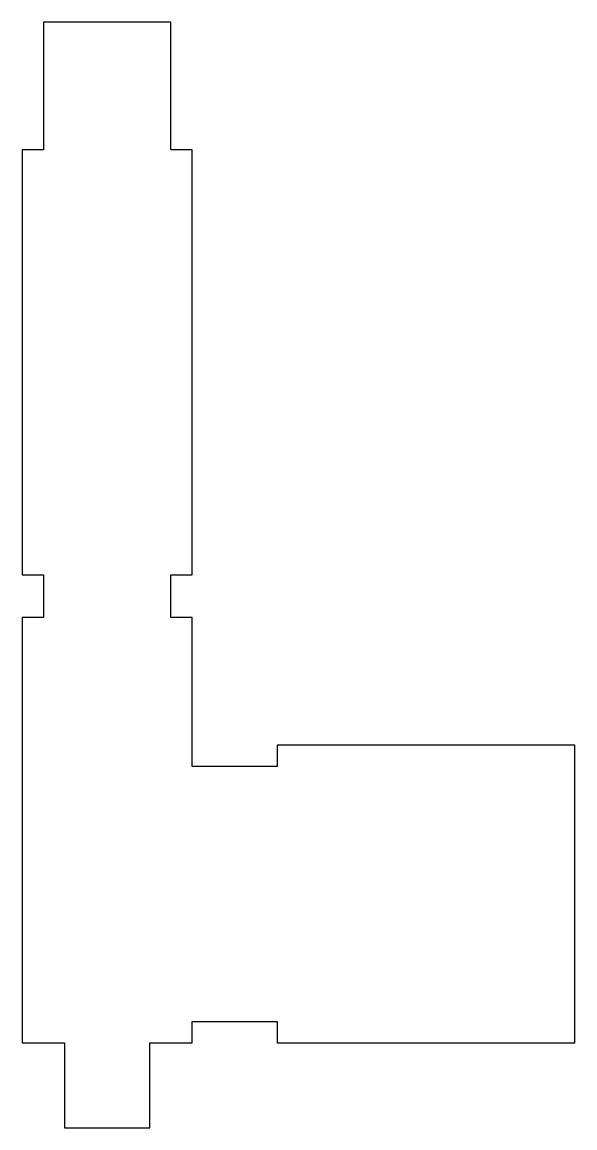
# Model space of a CAD drawing. Extents: x 0 to 13, y 0 to 26.
import ezdxf

# ---------------------------------------------------------------- set-up
doc = ezdxf.new("R2010")
doc.units = 0
doc.layers.add('Layer_1', color=7, linetype='CONTINUOUS')

msp = doc.modelspace()

# ---------------------------------------------------------------- linework, layer by layer
at = {"layer": 'Layer_1', "color": 7}
for p, q in [((0.500225, 26), (0.500225, 23)), ((3.500224, 26), (0.500225, 26)), ((3.500224, 23), (3.500224, 26)), ((0.500225, 23), (0.000223, 23)), ((0.000223, 23), (0.000223, 13.000004)), ((4.000223, 23), (3.500224, 23)), ((4.000223, 13.000004), (4.000223, 23)), ((0.000223, 13.000004), (0.500225, 13.000004)), ((0.500225, 13.000004), (0.500225, 12.000006)), ((3.500224, 12.000006), (3.500224, 13.000004)), ((3.500224, 13.000004), (4.000223, 13.000004)), ((0.000223, 12.000006), (0, 2.000138)), ((0.500225, 12.000006), (0.000223, 12.000006)), ((4.000223, 12.000006), (3.500224, 12.000006)), ((4.000223, 8.499998), (4.000223, 12.000006)), ((13.000002, 9.000124), (6.000225, 9.000012)), ((6.000225, 9.000012), (6.000225, 8.499998)), ((13.000002, 2.000138), (13.000002, 9.000124)), ((6.000225, 8.499998), (4.000223, 8.499998)), ((4.000223, 1.999997), (4.000223, 2.50001)), ((4.000223, 2.50001), (6.000225, 2.50001)), ((6.000225, 2.50001), (6.000222, 1.999997)), ((0, 2.000138), (1.000167, 1.999997)), ((1.000167, 1.999997), (1.000108, 0.000001)), ((3.00011, 0.000001), (3.000169, 1.999997)), ((3.000169, 1.999997), (4.000223, 1.999997)), ((6.000222, 1.999997), (13.000002, 2.000138)), ((1.000108, 0.000001), (3.00011, 0.000001))]:
    msp.add_line(p, q, dxfattribs=at)

doc.saveas('drawing.dxf')
